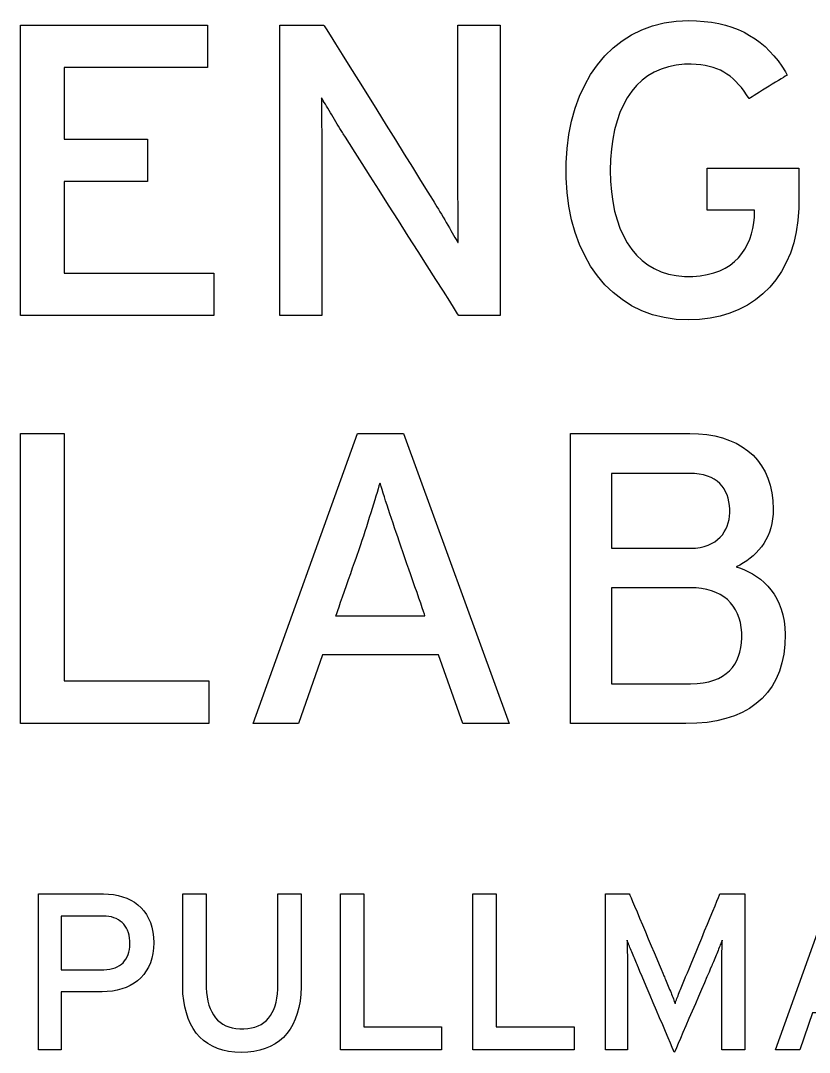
# Model space of a CAD drawing. Extents: x 8.5 to 27.5, y 11 to 13.
# Drawn here: x 13.6556 to 13.877, y 12.5181 to 12.8077 of the extents above; entities that cross this region are included whole.
import ezdxf

# ---------------------------------------------------------------- set-up
doc = ezdxf.new("R2010")
doc.units = 0
doc.header["$MEASUREMENT"] = 0
doc.layers.get('0').update_dxf_attribs({"linetype": 'CONTINUOUS'})

msp = doc.modelspace()

# ---------------------------------------------------------------- linework, layer by layer
for points in [[(13.84316, 12.72367), (13.83963, 12.72384), (13.83625, 12.72433), (13.83303, 12.72515), (13.82999, 12.72627), (13.82712, 12.72768), (13.82443, 12.72938), (13.82193, 12.73135), (13.81963, 12.73358), (13.81752, 12.73606), (13.81563, 12.73878), (13.81395, 12.74173), (13.81249, 12.74489), (13.81126, 12.74826), (13.81026, 12.75182), (13.8095, 12.75557), (13.80899, 12.75949), (13.80873, 12.76357), (13.80873, 12.76776), (13.80899, 12.77184), (13.8095, 12.77576), (13.81026, 12.77951), (13.81126, 12.78308), (13.81249, 12.78645), (13.81395, 12.78961), (13.81563, 12.79256), (13.81752, 12.79528), (13.81963, 12.79777), (13.82193, 12.8), (13.82443, 12.80197), (13.82712, 12.80367), (13.82999, 12.80508), (13.83303, 12.8062), (13.83625, 12.80702), (13.83963, 12.80751), (13.84316, 12.80768), (13.84539, 12.80763), (13.84754, 12.80747), (13.8496, 12.80721), (13.85158, 12.80685), (13.85347, 12.80638), (13.85529, 12.80582), (13.85703, 12.80516), (13.85869, 12.8044), (13.86027, 12.80354), (13.86178, 12.80258), (13.86322, 12.80153), (13.86458, 12.80038), (13.86587, 12.79914), (13.86709, 12.79781), (13.86825, 12.79639), (13.86934, 12.79487), (13.87036, 12.79327), (13.87082, 12.79242), (13.87062, 12.7923), (13.87025, 12.79207), (13.86973, 12.79174), (13.86908, 12.79134), (13.86834, 12.79088), (13.86751, 12.79037), (13.86663, 12.78982), (13.86572, 12.78925), (13.8648, 12.78869), (13.8639, 12.78813), (13.86305, 12.7876), (13.86225, 12.78711), (13.86155, 12.78667), (13.86097, 12.78631), (13.86052, 12.78603), (13.86023, 12.78585), (13.86013, 12.78579), (13.85941, 12.78689), (13.85868, 12.78793), (13.85794, 12.78889), (13.85718, 12.78978), (13.8564, 12.79061), (13.8556, 12.79137), (13.85476, 12.79206), (13.85389, 12.79268), (13.85299, 12.79324), (13.85204, 12.79374), (13.85104, 12.79417), (13.85, 12.79453), (13.8489, 12.79484), (13.84774, 12.79508), (13.84652, 12.79526), (13.84523, 12.79538), (13.84387, 12.79544), (13.84196, 12.79542), (13.83965, 12.7952), (13.83747, 12.79476), (13.83542, 12.7941), (13.8335, 12.79324), (13.83171, 12.79218), (13.83006, 12.79093), (13.82854, 12.78948), (13.82715, 12.78785), (13.82591, 12.78603), (13.82481, 12.78404), (13.82385, 12.78188), (13.82303, 12.77956), (13.82236, 12.77708), (13.82183, 12.77444), (13.82145, 12.77166), (13.82123, 12.76873), (13.82115, 12.76566), (13.82123, 12.7626), (13.82145, 12.75967), (13.82183, 12.75689), (13.82236, 12.75425), (13.82303, 12.75177), (13.82385, 12.74945), (13.82481, 12.74729), (13.82591, 12.7453), (13.82715, 12.74348), (13.82854, 12.74185), (13.83006, 12.7404), (13.83171, 12.73914), (13.8335, 12.73808), (13.83542, 12.73722), (13.83747, 12.73657), (13.83965, 12.73613), (13.84196, 12.7359), (13.84428, 12.7359), (13.8464, 12.73606), (13.84836, 12.73639), (13.85018, 12.73686), (13.85185, 12.73747), (13.85337, 12.73821), (13.85476, 12.73908), (13.85601, 12.74006), (13.85712, 12.74114), (13.85811, 12.74232), (13.85896, 12.74359), (13.85969, 12.74493), (13.8603, 12.74635), (13.8608, 12.74782), (13.86117, 12.74935), (13.86144, 12.75092), (13.8616, 12.75253), (13.86165, 12.75416), (13.86165, 12.75416), (13.86165, 12.75417), (13.86165, 12.75419), (13.86165, 12.75421), (13.86165, 12.75423), (13.86165, 12.75425), (13.86165, 12.75428), (13.86165, 12.75431), (13.86165, 12.75434), (13.86165, 12.75437), (13.86165, 12.7544), (13.86165, 12.75443), (13.86165, 12.75445), (13.86165, 12.75447), (13.86165, 12.75449), (13.86165, 12.7545), (13.86165, 12.75451), (13.86162, 12.75451), (13.86137, 12.75451), (13.86091, 12.75451), (13.86027, 12.75451), (13.85947, 12.75451), (13.85854, 12.75451), (13.85752, 12.75451), (13.85643, 12.75451), (13.8553, 12.75451), (13.85417, 12.75451), (13.85305, 12.75451), (13.85199, 12.75451), (13.85101, 12.75451), (13.85015, 12.75451), (13.84942, 12.75451), (13.84886, 12.75451), (13.84851, 12.75451), (13.84838, 12.75451), (13.84838, 12.75462), (13.84838, 12.75494), (13.84838, 12.75543), (13.84838, 12.75607), (13.84838, 12.75684), (13.84838, 12.75771), (13.84838, 12.75865), (13.84838, 12.75963), (13.84838, 12.76064), (13.84838, 12.76163), (13.84838, 12.7626), (13.84838, 12.76351), (13.84838, 12.76433), (13.84838, 12.76504), (13.84838, 12.76561), (13.84838, 12.76601), (13.84838, 12.76623), (13.84845, 12.76626), (13.84892, 12.76626), (13.84981, 12.76626), (13.85106, 12.76626), (13.85261, 12.76626), (13.85441, 12.76626), (13.85639, 12.76626), (13.85851, 12.76626), (13.86069, 12.76626), (13.86289, 12.76626), (13.86505, 12.76626), (13.8671, 12.76626), (13.869, 12.76626), (13.87068, 12.76626), (13.87209, 12.76626), (13.87317, 12.76626), (13.87386, 12.76626), (13.8741, 12.76626), (13.8741, 12.76617), (13.8741, 12.76592), (13.8741, 12.76552), (13.8741, 12.765), (13.8741, 12.76439), (13.8741, 12.76369), (13.8741, 12.76293), (13.8741, 12.76214), (13.8741, 12.76134), (13.8741, 12.76053), (13.8741, 12.75976), (13.8741, 12.75903), (13.8741, 12.75837), (13.8741, 12.7578), (13.8741, 12.75734), (13.8741, 12.75701), (13.8741, 12.75684), (13.87407, 12.75504), (13.87382, 12.75163), (13.87334, 12.74839), (13.87263, 12.74533), (13.87169, 12.74245), (13.87054, 12.73977), (13.86919, 12.73728), (13.86764, 12.73498), (13.8659, 12.73288), (13.86398, 12.73099), (13.86189, 12.72931), (13.85964, 12.72783), (13.85723, 12.72658), (13.85468, 12.72554), (13.85199, 12.72473), (13.84916, 12.72414), (13.84622, 12.72379)], [(13.77859, 12.72494), (13.77828, 12.72542), (13.77741, 12.72679), (13.77605, 12.72893), (13.77427, 12.73173), (13.77215, 12.73507), (13.76975, 12.73884), (13.76716, 12.74292), (13.76443, 12.74721), (13.76166, 12.75158), (13.7589, 12.75592), (13.75623, 12.76012), (13.75372, 12.76406), (13.75145, 12.76763), (13.74949, 12.77071), (13.74792, 12.77319), (13.74679, 12.77496), (13.74619, 12.7759), (13.74594, 12.77629), (13.74559, 12.77684), (13.74523, 12.77742), (13.74485, 12.77802), (13.74447, 12.77864), (13.74408, 12.77928), (13.7437, 12.77992), (13.74331, 12.78057), (13.74293, 12.78121), (13.74255, 12.78185), (13.74218, 12.78247), (13.74183, 12.78308), (13.74148, 12.78366), (13.74116, 12.78421), (13.74085, 12.78473), (13.74056, 12.78521), (13.7403, 12.78565), (13.74007, 12.78603), (13.74007, 12.78543), (13.74007, 12.78469), (13.74008, 12.78382), (13.74008, 12.78284), (13.74009, 12.78176), (13.7401, 12.7806), (13.74011, 12.77939), (13.74011, 12.77813), (13.74012, 12.77684), (13.74013, 12.77555), (13.74014, 12.77425), (13.74015, 12.77299), (13.74016, 12.77176), (13.74016, 12.77059), (13.74017, 12.76949), (13.74017, 12.76848), (13.74018, 12.76758), (13.74018, 12.76708), (13.74018, 12.7663), (13.74018, 12.76484), (13.74018, 12.76279), (13.74018, 12.76024), (13.74018, 12.75729), (13.74018, 12.75403), (13.74018, 12.75056), (13.74018, 12.74697), (13.74018, 12.74335), (13.74018, 12.73981), (13.74018, 12.73643), (13.74018, 12.73332), (13.74018, 12.73055), (13.74018, 12.72824), (13.74018, 12.72647), (13.74018, 12.72534), (13.74018, 12.72494), (13.74006, 12.72494), (13.73975, 12.72494), (13.73925, 12.72494), (13.7386, 12.72494), (13.73783, 12.72494), (13.73695, 12.72494), (13.736, 12.72494), (13.73501, 12.72494), (13.73399, 12.72494), (13.73299, 12.72494), (13.73201, 12.72494), (13.7311, 12.72494), (13.73027, 12.72494), (13.72955, 12.72494), (13.72898, 12.72494), (13.72857, 12.72494), (13.72835, 12.72494), (13.72832, 12.72514), (13.72832, 12.72664), (13.72832, 12.72945), (13.72832, 12.73341), (13.72832, 12.73833), (13.72832, 12.74402), (13.72832, 12.7503), (13.72832, 12.75699), (13.72832, 12.76392), (13.72832, 12.77088), (13.72832, 12.77771), (13.72832, 12.78422), (13.72832, 12.79023), (13.72832, 12.79556), (13.72832, 12.80002), (13.72832, 12.80343), (13.72832, 12.80561), (13.72832, 12.80638), (13.72844, 12.80638), (13.72877, 12.80638), (13.72929, 12.80638), (13.72998, 12.80638), (13.73079, 12.80638), (13.73171, 12.80638), (13.7327, 12.80638), (13.73375, 12.80638), (13.73481, 12.80638), (13.73587, 12.80638), (13.7369, 12.80638), (13.73786, 12.80638), (13.73873, 12.80638), (13.73948, 12.80638), (13.74008, 12.80638), (13.74051, 12.80638), (13.74074, 12.80638), (13.74085, 12.80626), (13.74142, 12.80535), (13.74249, 12.80363), (13.74399, 12.80121), (13.74586, 12.79821), (13.74802, 12.79474), (13.75041, 12.79091), (13.75295, 12.78683), (13.75558, 12.78261), (13.75823, 12.77836), (13.76082, 12.77419), (13.76329, 12.77022), (13.76558, 12.76656), (13.7676, 12.76331), (13.76929, 12.76059), (13.77059, 12.75851), (13.77142, 12.75718), (13.77171, 12.75671), (13.77208, 12.75611), (13.77248, 12.75546), (13.77289, 12.75477), (13.77332, 12.75406), (13.77376, 12.75332), (13.77421, 12.75256), (13.77466, 12.7518), (13.7751, 12.75104), (13.77554, 12.75028), (13.77597, 12.74954), (13.77639, 12.74881), (13.77679, 12.74812), (13.77716, 12.74747), (13.77751, 12.74686), (13.77783, 12.7463), (13.77811, 12.7458), (13.77836, 12.74537), (13.77846, 12.74546), (13.77846, 12.74614), (13.77846, 12.74696), (13.77845, 12.74791), (13.77844, 12.74896), (13.77844, 12.7501), (13.77843, 12.75132), (13.77842, 12.75259), (13.77841, 12.75389), (13.7784, 12.75521), (13.77839, 12.75654), (13.77838, 12.75784), (13.77837, 12.75912), (13.77836, 12.76034), (13.77835, 12.76149), (13.77835, 12.76256), (13.77834, 12.76352), (13.77834, 12.76436), (13.77834, 12.76475), (13.77834, 12.76588), (13.77834, 12.76764), (13.77834, 12.76994), (13.77834, 12.77269), (13.77834, 12.77579), (13.77834, 12.77915), (13.77834, 12.78267), (13.77834, 12.78627), (13.77834, 12.78984), (13.77834, 12.79329), (13.77834, 12.79654), (13.77834, 12.79947), (13.77834, 12.80201), (13.77834, 12.80405), (13.77834, 12.8055), (13.77834, 12.80628), (13.77837, 12.80638), (13.77859, 12.80638), (13.779, 12.80638), (13.77958, 12.80638), (13.7803, 12.80638), (13.78113, 12.80638), (13.78204, 12.80638), (13.78302, 12.80638), (13.78403, 12.80638), (13.78505, 12.80638), (13.78604, 12.80638), (13.78699, 12.80638), (13.78787, 12.80638), (13.78865, 12.80638), (13.7893, 12.80638), (13.78979, 12.80638), (13.79011, 12.80638), (13.79022, 12.80638), (13.79022, 12.80561), (13.79022, 12.80343), (13.79022, 12.80002), (13.79022, 12.79556), (13.79022, 12.79023), (13.79022, 12.78422), (13.79022, 12.77771), (13.79022, 12.77088), (13.79022, 12.76392), (13.79022, 12.75699), (13.79022, 12.7503), (13.79022, 12.74402), (13.79022, 12.73833), (13.79022, 12.73341), (13.79022, 12.72945), (13.79022, 12.72664), (13.79022, 12.72514), (13.7902, 12.72494), (13.78998, 12.72494), (13.78958, 12.72494), (13.78901, 12.72494), (13.78831, 12.72494), (13.7875, 12.72494), (13.7866, 12.72494), (13.78564, 12.72494), (13.78466, 12.72494), (13.78366, 12.72494), (13.78268, 12.72494), (13.78175, 12.72494), (13.78089, 12.72494), (13.78013, 12.72494), (13.7795, 12.72494), (13.77901, 12.72494), (13.7787, 12.72494)], [(13.84235, 12.61039), (13.84203, 12.61039), (13.84111, 12.61039), (13.83968, 12.61039), (13.83782, 12.61039), (13.8356, 12.61039), (13.8331, 12.61039), (13.83041, 12.61039), (13.8276, 12.61039), (13.82475, 12.61039), (13.82194, 12.61039), (13.81924, 12.61039), (13.81675, 12.61039), (13.81453, 12.61039), (13.81267, 12.61039), (13.81124, 12.61039), (13.81032, 12.61039), (13.81, 12.61039), (13.81, 12.6112), (13.81, 12.6135), (13.81, 12.6171), (13.81, 12.62179), (13.81, 12.62737), (13.81, 12.63365), (13.81, 12.64043), (13.81, 12.6475), (13.81, 12.65468), (13.81, 12.66175), (13.81, 12.66853), (13.81, 12.67481), (13.81, 12.68039), (13.81, 12.68508), (13.81, 12.68868), (13.81, 12.69098), (13.81, 12.69179), (13.81033, 12.69179), (13.81128, 12.69179), (13.81276, 12.69179), (13.81469, 12.69179), (13.81699, 12.69179), (13.81957, 12.69179), (13.82236, 12.69179), (13.82527, 12.69179), (13.82823, 12.69179), (13.83114, 12.69179), (13.83393, 12.69179), (13.83651, 12.69179), (13.83881, 12.69179), (13.84074, 12.69179), (13.84222, 12.69179), (13.84317, 12.69179), (13.8435, 12.69179), (13.84595, 12.69172), (13.84829, 12.69149), (13.85052, 12.69111), (13.85263, 12.69057), (13.85462, 12.68989), (13.85647, 12.68907), (13.85819, 12.68809), (13.85978, 12.68697), (13.86121, 12.68571), (13.8625, 12.68431), (13.86363, 12.68276), (13.86461, 12.68108), (13.86541, 12.67925), (13.86605, 12.67729), (13.86651, 12.6752), (13.86679, 12.67297), (13.86688, 12.67061), (13.86684, 12.66919), (13.86671, 12.66783), (13.86649, 12.66654), (13.86619, 12.66531), (13.86581, 12.66414), (13.86536, 12.66302), (13.86484, 12.66197), (13.86425, 12.66097), (13.8636, 12.66003), (13.86289, 12.65914), (13.86212, 12.6583), (13.8613, 12.65752), (13.86043, 12.65679), (13.85951, 12.65611), (13.85855, 12.65548), (13.85755, 12.65489), (13.85652, 12.65436), (13.85766, 12.65401), (13.85881, 12.65356), (13.85996, 12.65303), (13.86109, 12.65241), (13.86221, 12.6517), (13.86329, 12.65089), (13.86433, 12.64999), (13.86533, 12.649), (13.86625, 12.6479), (13.86711, 12.6467), (13.86789, 12.6454), (13.86857, 12.644), (13.86915, 12.6425), (13.86962, 12.64089), (13.86997, 12.63917), (13.87019, 12.63734), (13.87026, 12.6354), (13.87016, 12.63257), (13.86985, 12.62991), (13.86933, 12.62741), (13.86861, 12.62509), (13.8677, 12.62293), (13.86658, 12.62094), (13.86528, 12.61912), (13.86379, 12.61747), (13.86211, 12.61599), (13.86025, 12.61468), (13.85821, 12.61355), (13.85599, 12.61258), (13.8536, 12.61179), (13.85103, 12.61118), (13.8483, 12.61074), (13.84541, 12.61048)], [(13.84339, 12.68062), (13.84316, 12.68062), (13.84252, 12.68062), (13.84151, 12.68062), (13.84019, 12.68062), (13.83863, 12.68062), (13.83688, 12.68062), (13.835, 12.68062), (13.83305, 12.68062), (13.83107, 12.68062), (13.82914, 12.68062), (13.8273, 12.68062), (13.82562, 12.68062), (13.82416, 12.68062), (13.82296, 12.68062), (13.82209, 12.68062), (13.8216, 12.68062), (13.82152, 12.68058), (13.82152, 12.68019), (13.82152, 12.67943), (13.82152, 12.67833), (13.82152, 12.67697), (13.82152, 12.67539), (13.82152, 12.67365), (13.82152, 12.67181), (13.82152, 12.66992), (13.82152, 12.66803), (13.82152, 12.6662), (13.82152, 12.66449), (13.82152, 12.66295), (13.82152, 12.66164), (13.82152, 12.6606), (13.82152, 12.65991), (13.82152, 12.6596), (13.82166, 12.65959), (13.82223, 12.65959), (13.82317, 12.65959), (13.82443, 12.65959), (13.82595, 12.65959), (13.82766, 12.65959), (13.82952, 12.65959), (13.83147, 12.65959), (13.83344, 12.65959), (13.83539, 12.65959), (13.83725, 12.65959), (13.83896, 12.65959), (13.84048, 12.65959), (13.84174, 12.65959), (13.84268, 12.65959), (13.84325, 12.65959), (13.84368, 12.6596), (13.84506, 12.65967), (13.84634, 12.65985), (13.84752, 12.66012), (13.8486, 12.66048), (13.84958, 12.66092), (13.85047, 12.66144), (13.85127, 12.66203), (13.85198, 12.66269), (13.8526, 12.6634), (13.85314, 12.66417), (13.85359, 12.66499), (13.85396, 12.66584), (13.85425, 12.66673), (13.85447, 12.66765), (13.85461, 12.66859), (13.85467, 12.66954), (13.85467, 12.67058), (13.85459, 12.67164), (13.85444, 12.67266), (13.85421, 12.67363), (13.85391, 12.67457), (13.85353, 12.67545), (13.85307, 12.67627), (13.85252, 12.67704), (13.85189, 12.67775), (13.85116, 12.67839), (13.85035, 12.67895), (13.84944, 12.67944), (13.84843, 12.67986), (13.84733, 12.68018), (13.84612, 12.68042), (13.84481, 12.68057)], [(13.76264, 12.65935), (13.76227, 12.66044), (13.76187, 12.6616), (13.76146, 12.66281), (13.76103, 12.66406), (13.7606, 12.66534), (13.76016, 12.66663), (13.75972, 12.66793), (13.75929, 12.66922), (13.75887, 12.67048), (13.75846, 12.67171), (13.75807, 12.6729), (13.75771, 12.67403), (13.75737, 12.67508), (13.75707, 12.67605), (13.75681, 12.67693), (13.75659, 12.67769), (13.75641, 12.67783), (13.7562, 12.67709), (13.75595, 12.67624), (13.75567, 12.67529), (13.75536, 12.67426), (13.75503, 12.67315), (13.75467, 12.67198), (13.75429, 12.67076), (13.7539, 12.6695), (13.75349, 12.66821), (13.75308, 12.66691), (13.75266, 12.66561), (13.75224, 12.66431), (13.75182, 12.66304), (13.75141, 12.6618), (13.75101, 12.6606), (13.75063, 12.65946), (13.75051, 12.65912), (13.75034, 12.65863), (13.75006, 12.65783), (13.74968, 12.65676), (13.74923, 12.65547), (13.74872, 12.65401), (13.74816, 12.65243), (13.74758, 12.65078), (13.747, 12.6491), (13.74641, 12.64744), (13.74586, 12.64586), (13.74535, 12.6444), (13.7449, 12.64311), (13.74452, 12.64204), (13.74424, 12.64124), (13.74407, 12.64076), (13.74404, 12.64063), (13.7444, 12.64063), (13.74523, 12.64063), (13.74647, 12.64063), (13.74804, 12.64063), (13.74988, 12.64063), (13.75192, 12.64063), (13.75411, 12.64063), (13.75636, 12.64063), (13.75862, 12.64063), (13.76082, 12.64063), (13.7629, 12.64063), (13.76479, 12.64063), (13.76642, 12.64063), (13.76772, 12.64063), (13.76864, 12.64063), (13.7691, 12.64063), (13.76912, 12.6407), (13.76898, 12.64112), (13.76872, 12.64187), (13.76836, 12.64289), (13.76792, 12.64415), (13.76742, 12.64559), (13.76688, 12.64716), (13.7663, 12.64881), (13.76572, 12.6505), (13.76513, 12.65217), (13.76457, 12.65378), (13.76405, 12.65528), (13.76359, 12.65661), (13.7632, 12.65774), (13.7629, 12.6586), (13.7627, 12.65916)], [(13.84361, 12.64853), (13.84338, 12.64853), (13.84273, 12.64853), (13.84171, 12.64853), (13.84038, 12.64853), (13.8388, 12.64853), (13.83704, 12.64853), (13.83514, 12.64853), (13.83316, 12.64853), (13.83117, 12.64853), (13.82922, 12.64853), (13.82736, 12.64853), (13.82566, 12.64853), (13.82418, 12.64853), (13.82297, 12.64853), (13.82209, 12.64853), (13.8216, 12.64853), (13.82152, 12.64848), (13.82152, 12.64798), (13.82152, 12.647), (13.82152, 12.6456), (13.82152, 12.64385), (13.82152, 12.64182), (13.82152, 12.63959), (13.82152, 12.63723), (13.82152, 12.6348), (13.82152, 12.63238), (13.82152, 12.63004), (13.82152, 12.62784), (13.82152, 12.62587), (13.82152, 12.62418), (13.82152, 12.62286), (13.82152, 12.62197), (13.82152, 12.62157), (13.82166, 12.62156), (13.82223, 12.62156), (13.82316, 12.62156), (13.82441, 12.62156), (13.82592, 12.62156), (13.82762, 12.62156), (13.82947, 12.62156), (13.83141, 12.62156), (13.83337, 12.62156), (13.8353, 12.62156), (13.83715, 12.62156), (13.83885, 12.62156), (13.84036, 12.62156), (13.84161, 12.62156), (13.84255, 12.62156), (13.84311, 12.62156), (13.84365, 12.62157), (13.8455, 12.62165), (13.84721, 12.62185), (13.84877, 12.62215), (13.8502, 12.62257), (13.8515, 12.62309), (13.85267, 12.6237), (13.85371, 12.62442), (13.85463, 12.62522), (13.85543, 12.62611), (13.85612, 12.62709), (13.85669, 12.62815), (13.85716, 12.62928), (13.85753, 12.63048), (13.8578, 12.63176), (13.85797, 12.6331), (13.85805, 12.6345), (13.85803, 12.63597), (13.85791, 12.6374), (13.85767, 12.63875), (13.85733, 12.64003), (13.85687, 12.64123), (13.85631, 12.64235), (13.85565, 12.64338), (13.85488, 12.64432), (13.85401, 12.64518), (13.85304, 12.64594), (13.85197, 12.64662), (13.85081, 12.64719), (13.84955, 12.64766), (13.8482, 12.64804), (13.84676, 12.64831), (13.84523, 12.64847)], [(13.67846, 12.53514), (13.67835, 12.53514), (13.67802, 12.53514), (13.67752, 12.53514), (13.67686, 12.53514), (13.67607, 12.53514), (13.67519, 12.53514), (13.67424, 12.53514), (13.67324, 12.53514), (13.67223, 12.53514), (13.67124, 12.53514), (13.67029, 12.53514), (13.6694, 12.53514), (13.66862, 12.53514), (13.66796, 12.53514), (13.66745, 12.53514), (13.66713, 12.53514), (13.66701, 12.53514), (13.66701, 12.53497), (13.66701, 12.53451), (13.66701, 12.53379), (13.66701, 12.53285), (13.66701, 12.53174), (13.66701, 12.53048), (13.66701, 12.52912), (13.66701, 12.5277), (13.66701, 12.52627), (13.66701, 12.52485), (13.66701, 12.52349), (13.66701, 12.52224), (13.66701, 12.52112), (13.66701, 12.52018), (13.66701, 12.51946), (13.66701, 12.519), (13.66701, 12.51883), (13.66695, 12.51883), (13.66677, 12.51883), (13.66648, 12.51883), (13.66611, 12.51883), (13.66567, 12.51883), (13.66518, 12.51883), (13.66464, 12.51883), (13.66408, 12.51883), (13.66352, 12.51883), (13.66296, 12.51883), (13.66242, 12.51883), (13.66193, 12.51883), (13.66149, 12.51883), (13.66112, 12.51883), (13.66083, 12.51883), (13.66065, 12.51883), (13.66059, 12.51883), (13.66059, 12.51927), (13.66059, 12.52051), (13.66059, 12.52244), (13.66059, 12.52496), (13.66059, 12.52796), (13.66059, 12.53134), (13.66059, 12.53498), (13.66059, 12.53878), (13.66059, 12.54264), (13.66059, 12.54644), (13.66059, 12.55009), (13.66059, 12.55346), (13.66059, 12.55646), (13.66059, 12.55898), (13.66059, 12.56092), (13.66059, 12.56215), (13.66059, 12.56259), (13.66077, 12.56259), (13.66129, 12.56259), (13.6621, 12.56259), (13.66315, 12.56259), (13.66441, 12.56259), (13.66582, 12.56259), (13.66734, 12.56259), (13.66893, 12.56259), (13.67055, 12.56259), (13.67214, 12.56259), (13.67366, 12.56259), (13.67508, 12.56259), (13.67633, 12.56259), (13.67739, 12.56259), (13.6782, 12.56259), (13.67871, 12.56259), (13.6789, 12.56259), (13.6803, 12.56254), (13.68165, 12.5624), (13.68295, 12.56216), (13.68419, 12.56182), (13.68538, 12.56139), (13.68649, 12.56087), (13.68754, 12.56025), (13.6885, 12.55953), (13.68939, 12.55872), (13.69019, 12.55782), (13.6909, 12.55682), (13.69151, 12.55573), (13.69203, 12.55455), (13.69243, 12.55327), (13.69273, 12.5519), (13.69291, 12.55044), (13.69298, 12.54889), (13.69291, 12.54735), (13.69273, 12.54589), (13.69243, 12.54452), (13.69202, 12.54325), (13.6915, 12.54206), (13.69088, 12.54097), (13.69016, 12.53997), (13.68934, 12.53906), (13.68844, 12.53824), (13.68745, 12.53752), (13.68637, 12.53689), (13.68522, 12.53636), (13.684, 12.53592), (13.68271, 12.53558), (13.68135, 12.53533), (13.67993, 12.53519)], [(13.71752, 12.51813), (13.7157, 12.5182), (13.71398, 12.51841), (13.71237, 12.51875), (13.71086, 12.51923), (13.70946, 12.51984), (13.70816, 12.52058), (13.70697, 12.52145), (13.70589, 12.52244), (13.70492, 12.52355), (13.70405, 12.52478), (13.7033, 12.52613), (13.70266, 12.5276), (13.70212, 12.52918), (13.7017, 12.53087), (13.70138, 12.53267), (13.70118, 12.53457), (13.70109, 12.53658), (13.70109, 12.53732), (13.70109, 12.53789), (13.70109, 12.53886), (13.70109, 12.54019), (13.70109, 12.5418), (13.70109, 12.54365), (13.70109, 12.54567), (13.70109, 12.54781), (13.70109, 12.55), (13.70109, 12.55219), (13.70109, 12.55432), (13.70109, 12.55633), (13.70109, 12.55816), (13.70109, 12.55975), (13.70109, 12.56104), (13.70109, 12.56198), (13.70109, 12.5625), (13.7011, 12.56259), (13.70121, 12.56259), (13.70143, 12.56259), (13.70175, 12.56259), (13.70215, 12.56259), (13.70261, 12.56259), (13.70312, 12.56259), (13.70367, 12.56259), (13.70423, 12.56259), (13.7048, 12.56259), (13.70536, 12.56259), (13.70589, 12.56259), (13.70638, 12.56259), (13.70681, 12.56259), (13.70717, 12.56259), (13.70744, 12.56259), (13.70761, 12.56259), (13.70766, 12.56259), (13.70766, 12.5623), (13.70766, 12.56157), (13.70766, 12.56045), (13.70766, 12.55901), (13.70766, 12.55731), (13.70766, 12.5554), (13.70766, 12.55334), (13.70766, 12.55119), (13.70766, 12.54901), (13.70766, 12.54685), (13.70766, 12.54478), (13.70766, 12.54285), (13.70766, 12.54112), (13.70766, 12.53966), (13.70766, 12.53851), (13.70766, 12.53774), (13.70766, 12.5374), (13.70769, 12.53627), (13.70777, 12.53494), (13.70793, 12.53369), (13.70816, 12.53251), (13.70845, 12.53142), (13.70881, 12.53041), (13.70923, 12.52947), (13.70973, 12.52862), (13.71028, 12.52785), (13.71091, 12.52717), (13.7116, 12.52656), (13.71235, 12.52604), (13.71317, 12.52561), (13.71406, 12.52526), (13.71501, 12.525), (13.71602, 12.52482), (13.7171, 12.52473), (13.71825, 12.52473), (13.71936, 12.52482), (13.72041, 12.52498), (13.72139, 12.52524), (13.72229, 12.52557), (13.72312, 12.52599), (13.72389, 12.52649), (13.72458, 12.52707), (13.72521, 12.52773), (13.72576, 12.52847), (13.72625, 12.52929), (13.72667, 12.5302), (13.72702, 12.53117), (13.7273, 12.53223), (13.72752, 12.53337), (13.72767, 12.53458), (13.72776, 12.53587), (13.72778, 12.53697), (13.72778, 12.53731), (13.72778, 12.53809), (13.72778, 12.53926), (13.72778, 12.54075), (13.72778, 12.54251), (13.72778, 12.54447), (13.72778, 12.54658), (13.72778, 12.54877), (13.72778, 12.55099), (13.72778, 12.55318), (13.72778, 12.55528), (13.72778, 12.55722), (13.72778, 12.55895), (13.72778, 12.56042), (13.72778, 12.56155), (13.72778, 12.56229), (13.72778, 12.56259), (13.72783, 12.56259), (13.728, 12.56259), (13.72827, 12.56259), (13.72863, 12.56259), (13.72906, 12.56259), (13.72955, 12.56259), (13.73008, 12.56259), (13.73064, 12.56259), (13.7312, 12.56259), (13.73177, 12.56259), (13.73231, 12.56259), (13.73282, 12.56259), (13.73329, 12.56259), (13.73368, 12.56259), (13.734, 12.56259), (13.73422, 12.56259), (13.73433, 12.56259), (13.73434, 12.5625), (13.73434, 12.56198), (13.73434, 12.56103), (13.73434, 12.55974), (13.73434, 12.55814), (13.73434, 12.5563), (13.73434, 12.55429), (13.73434, 12.55215), (13.73434, 12.54995), (13.73434, 12.54775), (13.73434, 12.5456), (13.73434, 12.54357), (13.73434, 12.54171), (13.73434, 12.54009), (13.73434, 12.53876), (13.73434, 12.53778), (13.73434, 12.53721), (13.73434, 12.53646), (13.73424, 12.53442), (13.73403, 12.5325), (13.7337, 12.53069), (13.73326, 12.529), (13.7327, 12.52742), (13.73203, 12.52596), (13.73125, 12.52463), (13.73035, 12.52341), (13.72935, 12.52231), (13.72824, 12.52134), (13.72702, 12.5205), (13.72569, 12.51978), (13.72427, 12.51919), (13.72273, 12.51873), (13.7211, 12.5184), (13.71936, 12.5182)], [(13.85245, 12.51883), (13.85245, 12.51905), (13.85245, 12.51966), (13.85245, 12.52062), (13.85245, 12.52187), (13.85245, 12.52337), (13.85245, 12.52505), (13.85245, 12.52689), (13.85245, 12.52881), (13.85245, 12.53077), (13.85245, 12.53273), (13.85245, 12.53462), (13.85245, 12.5364), (13.85245, 12.53802), (13.85245, 12.53943), (13.85245, 12.54057), (13.85245, 12.5414), (13.85245, 12.54186), (13.85245, 12.54212), (13.85245, 12.54259), (13.85246, 12.54307), (13.85246, 12.54357), (13.85246, 12.54408), (13.85247, 12.54459), (13.85248, 12.5451), (13.85248, 12.54561), (13.85249, 12.54611), (13.8525, 12.5466), (13.85251, 12.54707), (13.85252, 12.54753), (13.85253, 12.54796), (13.85254, 12.54836), (13.85255, 12.54873), (13.85256, 12.54906), (13.85257, 12.54935), (13.85259, 12.5496), (13.85252, 12.54947), (13.85241, 12.54922), (13.85229, 12.54893), (13.85217, 12.54861), (13.85203, 12.54827), (13.85188, 12.5479), (13.85172, 12.54752), (13.85156, 12.54711), (13.85139, 12.5467), (13.85121, 12.54626), (13.85103, 12.54582), (13.85085, 12.54537), (13.85066, 12.54492), (13.85048, 12.54447), (13.85029, 12.54401), (13.8501, 12.54356), (13.84992, 12.54312), (13.84976, 12.54275), (13.84963, 12.54245), (13.84932, 12.54173), (13.84886, 12.54066), (13.84826, 12.53928), (13.84756, 12.53764), (13.84677, 12.53581), (13.84592, 12.53384), (13.84503, 12.53178), (13.84412, 12.52969), (13.84323, 12.52761), (13.84236, 12.52561), (13.84155, 12.52374), (13.84082, 12.52204), (13.8402, 12.52059), (13.83969, 12.51942), (13.83934, 12.5186), (13.83915, 12.51818), (13.8391, 12.5182), (13.8389, 12.51867), (13.83853, 12.51953), (13.83802, 12.52074), (13.83739, 12.52222), (13.83666, 12.52394), (13.83585, 12.52583), (13.835, 12.52784), (13.83411, 12.52992), (13.83322, 12.53201), (13.83234, 12.53407), (13.83151, 12.53603), (13.83073, 12.53784), (13.83005, 12.53944), (13.82947, 12.54079), (13.82903, 12.54183), (13.82874, 12.54251), (13.82864, 12.54276), (13.82846, 12.54317), (13.82828, 12.54361), (13.82809, 12.54406), (13.82791, 12.54452), (13.82772, 12.54497), (13.82754, 12.54542), (13.82735, 12.54587), (13.82718, 12.54631), (13.827, 12.54674), (13.82683, 12.54716), (13.82667, 12.54756), (13.82652, 12.54795), (13.82637, 12.54831), (13.82624, 12.54865), (13.82611, 12.54896), (13.826, 12.54925), (13.8259, 12.5495), (13.82585, 12.54958), (13.82586, 12.54932), (13.82587, 12.54903), (13.82588, 12.54869), (13.82589, 12.54832), (13.8259, 12.54791), (13.8259, 12.54748), (13.82591, 12.54702), (13.82592, 12.54655), (13.82592, 12.54606), (13.82593, 12.54555), (13.82594, 12.54504), (13.82594, 12.54453), (13.82594, 12.54402), (13.82595, 12.54352), (13.82595, 12.54302), (13.82595, 12.54254), (13.82595, 12.54207), (13.82595, 12.54183), (13.82595, 12.54133), (13.82595, 12.54046), (13.82595, 12.53929), (13.82595, 12.53785), (13.82595, 12.53621), (13.82595, 12.53441), (13.82595, 12.53251), (13.82595, 12.53055), (13.82595, 12.52859), (13.82595, 12.52668), (13.82595, 12.52486), (13.82595, 12.52319), (13.82595, 12.52172), (13.82595, 12.5205), (13.82595, 12.51957), (13.82595, 12.519), (13.82595, 12.51883), (13.82588, 12.51883), (13.82571, 12.51883), (13.82544, 12.51883), (13.8251, 12.51883), (13.82469, 12.51883), (13.82423, 12.51883), (13.82374, 12.51883), (13.82322, 12.51883), (13.8227, 12.51883), (13.82218, 12.51883), (13.82167, 12.51883), (13.8212, 12.51883), (13.82077, 12.51883), (13.8204, 12.51883), (13.8201, 12.51883), (13.81989, 12.51883), (13.81978, 12.51883), (13.81977, 12.51894), (13.81977, 12.51973), (13.81977, 12.52123), (13.81977, 12.52333), (13.81977, 12.52594), (13.81977, 12.52897), (13.81977, 12.53232), (13.81977, 12.53588), (13.81977, 12.53957), (13.81977, 12.54329), (13.81977, 12.54695), (13.81977, 12.55044), (13.81977, 12.55367), (13.81977, 12.55655), (13.81977, 12.55898), (13.81977, 12.56085), (13.81977, 12.56209), (13.81977, 12.56258), (13.81982, 12.56259), (13.81998, 12.56259), (13.82025, 12.56259), (13.82061, 12.56259), (13.82104, 12.56259), (13.82153, 12.56259), (13.82206, 12.56259), (13.82262, 12.56259), (13.82319, 12.56259), (13.82376, 12.56259), (13.82432, 12.56259), (13.82484, 12.56259), (13.82532, 12.56259), (13.82574, 12.56259), (13.82609, 12.56259), (13.82634, 12.56259), (13.82649, 12.56259), (13.82653, 12.56257), (13.82667, 12.56224), (13.82697, 12.56152), (13.82741, 12.56047), (13.82798, 12.55913), (13.82864, 12.55756), (13.82937, 12.55581), (13.83017, 12.55393), (13.83099, 12.55197), (13.83182, 12.54999), (13.83265, 12.54803), (13.83344, 12.54614), (13.83418, 12.54438), (13.83485, 12.5428), (13.83542, 12.54145), (13.83587, 12.54038), (13.83618, 12.53964), (13.83633, 12.53929), (13.83646, 12.53897), (13.83665, 12.53854), (13.83684, 12.53809), (13.83703, 12.53763), (13.83723, 12.53717), (13.83742, 12.53671), (13.83762, 12.53625), (13.83781, 12.53578), (13.838, 12.53533), (13.83819, 12.53487), (13.83836, 12.53443), (13.83854, 12.534), (13.8387, 12.53358), (13.83885, 12.53318), (13.83899, 12.53279), (13.83912, 12.53242), (13.83924, 12.53208), (13.83934, 12.53179), (13.83945, 12.53211), (13.83958, 12.53246), (13.83971, 12.53283), (13.83985, 12.53321), (13.84, 12.53362), (13.84016, 12.53403), (13.84033, 12.53446), (13.8405, 12.53491), (13.84068, 12.53536), (13.84086, 12.53581), (13.84105, 12.53627), (13.84124, 12.53674), (13.84143, 12.5372), (13.84162, 12.53766), (13.8418, 12.53812), (13.84199, 12.53857), (13.84218, 12.53902), (13.8423, 12.5393), (13.84246, 12.53971), (13.84279, 12.54048), (13.84324, 12.54159), (13.84381, 12.54297), (13.84447, 12.54457), (13.84521, 12.54635), (13.84599, 12.54824), (13.8468, 12.55021), (13.84762, 12.55219), (13.84842, 12.55414), (13.8492, 12.55601), (13.84991, 12.55774), (13.85055, 12.55929), (13.85109, 12.5606), (13.85151, 12.56162), (13.85179, 12.5623), (13.85191, 12.56258), (13.85196, 12.56259), (13.85212, 12.56259), (13.8524, 12.56259), (13.85276, 12.56259), (13.8532, 12.56259), (13.85371, 12.56259), (13.85425, 12.56259), (13.85483, 12.56259), (13.85543, 12.56259), (13.85602, 12.56259), (13.8566, 12.56259), (13.85714, 12.56259), (13.85764, 12.56259), (13.85808, 12.56259), (13.85844, 12.56259), (13.85871, 12.56259), (13.85887, 12.56259), (13.85891, 12.56257), (13.85891, 12.56199), (13.85891, 12.56068), (13.85891, 12.55873), (13.85891, 12.55625), (13.85891, 12.55333), (13.85891, 12.55006), (13.85891, 12.54655), (13.85891, 12.54288), (13.85891, 12.53916), (13.85891, 12.53548), (13.85891, 12.53193), (13.85891, 12.52862), (13.85891, 12.52563), (13.85891, 12.52307), (13.85891, 12.52103), (13.85891, 12.51961), (13.85891, 12.5189), (13.85889, 12.51883), (13.85876, 12.51883), (13.85853, 12.51883), (13.85821, 12.51883), (13.85781, 12.51883), (13.85736, 12.51883), (13.85686, 12.51883), (13.85633, 12.51883), (13.85579, 12.51883), (13.85524, 12.51883), (13.8547, 12.51883), (13.85419, 12.51883), (13.85372, 12.51883), (13.8533, 12.51883), (13.85295, 12.51883), (13.85268, 12.51883), (13.85251, 12.51883)], [(13.67877, 12.55638), (13.67865, 12.55638), (13.6783, 12.55638), (13.67776, 12.55638), (13.67705, 12.55638), (13.67622, 12.55638), (13.67528, 12.55638), (13.67426, 12.55638), (13.67321, 12.55638), (13.67215, 12.55638), (13.67111, 12.55638), (13.67013, 12.55638), (13.66922, 12.55638), (13.66843, 12.55638), (13.66779, 12.55638), (13.66732, 12.55638), (13.66706, 12.55638), (13.66701, 12.55635), (13.66701, 12.55607), (13.66701, 12.55552), (13.66701, 12.55474), (13.66701, 12.55377), (13.66701, 12.55263), (13.66701, 12.55139), (13.66701, 12.55007), (13.66701, 12.54871), (13.66701, 12.54736), (13.66701, 12.54605), (13.66701, 12.54483), (13.66701, 12.54373), (13.66701, 12.54278), (13.66701, 12.54205), (13.66701, 12.54155), (13.66701, 12.54133), (13.66709, 12.54132), (13.6674, 12.54132), (13.66791, 12.54132), (13.66858, 12.54132), (13.6694, 12.54132), (13.67032, 12.54132), (13.67132, 12.54132), (13.67236, 12.54132), (13.67343, 12.54132), (13.67447, 12.54132), (13.67547, 12.54132), (13.67639, 12.54132), (13.67721, 12.54132), (13.67788, 12.54132), (13.67839, 12.54132), (13.67869, 12.54132), (13.67895, 12.54132), (13.67982, 12.54137), (13.68063, 12.54147), (13.68139, 12.54164), (13.68209, 12.54186), (13.68274, 12.54214), (13.68333, 12.54247), (13.68387, 12.54286), (13.68436, 12.5433), (13.68479, 12.54379), (13.68516, 12.54433), (13.68548, 12.54492), (13.68575, 12.54556), (13.68596, 12.54624), (13.68612, 12.54697), (13.68622, 12.54774), (13.68627, 12.54855), (13.68626, 12.5494), (13.68619, 12.55022), (13.68606, 12.55099), (13.68587, 12.55171), (13.68563, 12.55238), (13.68532, 12.55301), (13.68497, 12.55358), (13.68456, 12.5541), (13.68409, 12.55457), (13.68358, 12.55499), (13.68303, 12.55535), (13.68242, 12.55566), (13.68177, 12.55592), (13.68108, 12.55612), (13.68035, 12.55626), (13.67958, 12.55635)]]:
    msp.add_lwpolyline(points, close=True)
for points in [[(13.65559, 12.72494), (13.65559, 12.80638), (13.70807, 12.80638), (13.70807, 12.79452), (13.66783, 12.79452), (13.66783, 12.7744), (13.69121, 12.7744), (13.69121, 12.76251), (13.66783, 12.76251), (13.66783, 12.73682), (13.70982, 12.73682), (13.70982, 12.72494), (13.65559, 12.72494)], [(13.65559, 12.61039), (13.65559, 12.69179), (13.66783, 12.69179), (13.66783, 12.62238), (13.70841, 12.62238), (13.70841, 12.61039), (13.65559, 12.61039)], [(13.77975, 12.61039), (13.77289, 12.6297), (13.7403, 12.6297), (13.73356, 12.61039), (13.72086, 12.61039), (13.75019, 12.69179), (13.7631, 12.69179), (13.79277, 12.61039), (13.77975, 12.61039)], [(13.74541, 12.51883), (13.74541, 12.56259), (13.75198, 12.56259), (13.75198, 12.52526), (13.77379, 12.52526), (13.77379, 12.51883), (13.74541, 12.51883)], [(13.78257, 12.51883), (13.78257, 12.56259), (13.78914, 12.56259), (13.78914, 12.52526), (13.81098, 12.52526), (13.81098, 12.51883), (13.78257, 12.51883)], [(13.89915, 12.51883), (13.89545, 12.5292), (13.87795, 12.5292), (13.87434, 12.51883), (13.86754, 12.51883), (13.88328, 12.56259), (13.89021, 12.56259), (13.90615, 12.51883), (13.89915, 12.51883)]]:
    msp.add_lwpolyline(points)

doc.saveas('drawing.dxf')
